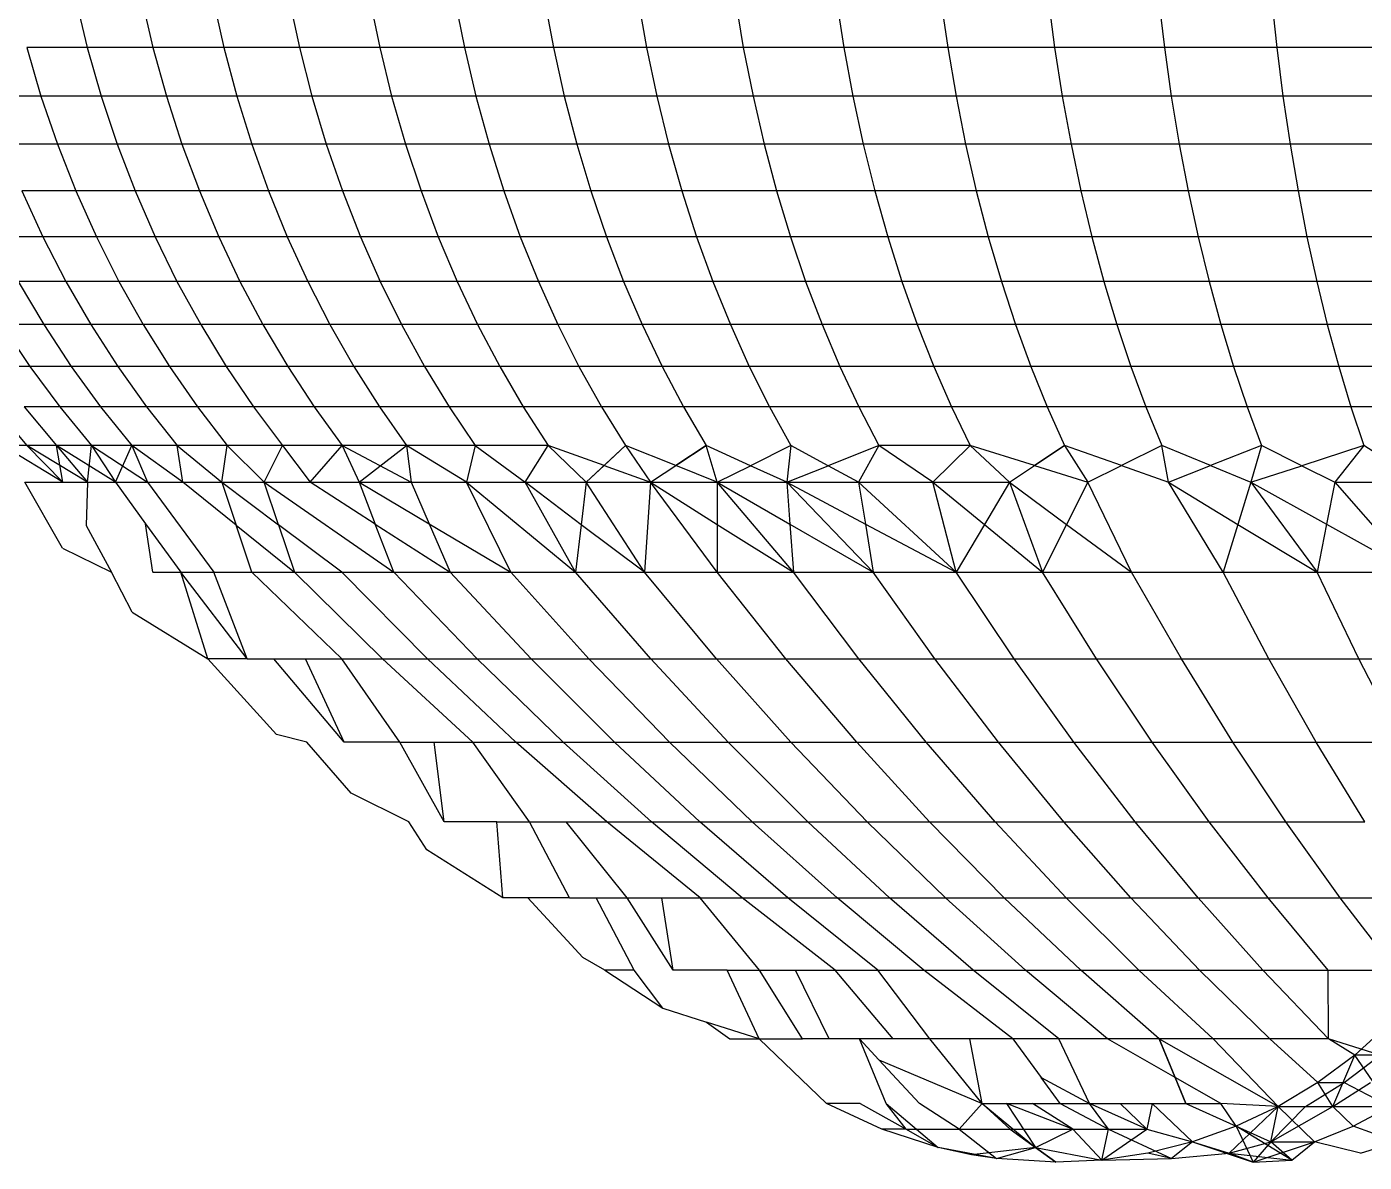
# Model space of a CAD drawing. Header units: inches. Extents: x 17 to 4615, y 5 to 3256.
# Drawn here: x 1640.395 to 1641.811, y 2594.351 to 2595.554 of the extents above; entities that cross this region are included whole.
import ezdxf

# ---------------------------------------------------------------- set-up
doc = ezdxf.new("R2010")
doc.units = ezdxf.units.IN
doc.header["$MEASUREMENT"] = 0

msp = doc.modelspace()

# ---------------------------------------------------------------- linework, layer by layer
for p, q in [((1640.4461, 2595.5842), (1640.4586, 2595.5318)), ((1640.5161, 2595.5842), (1640.5282, 2595.5318)), ((1640.5914, 2595.5842), (1640.6032, 2595.5318)), ((1640.6719, 2595.5842), (1640.6832, 2595.5318)), ((1640.7574, 2595.5842), (1640.7682, 2595.5318)), ((1640.8476, 2595.5842), (1640.8579, 2595.5318)), ((1640.9423, 2595.5842), (1640.9522, 2595.5318)), ((1641.0414, 2595.5842), (1641.0507, 2595.5318)), ((1641.1445, 2595.5842), (1641.1532, 2595.5318)), ((1641.2515, 2595.5842), (1641.2596, 2595.5318)), ((1641.362, 2595.5842), (1641.3696, 2595.5318)), ((1641.4759, 2595.5842), (1641.4828, 2595.5318)), ((1641.5928, 2595.5842), (1641.599, 2595.5318)), ((1641.7124, 2595.5842), (1641.718, 2595.5318)), ((1640.3945, 2595.5318), (1640.4096, 2595.4802)), ((1640.4586, 2595.5318), (1640.3945, 2595.5318)), ((1640.4586, 2595.5318), (1640.4733, 2595.4802)), ((1640.5282, 2595.5318), (1640.4586, 2595.5318)), ((1640.5282, 2595.5318), (1640.5425, 2595.4802)), ((1640.6032, 2595.5318), (1640.5282, 2595.5318)), ((1640.6032, 2595.5318), (1640.617, 2595.4802)), ((1640.6832, 2595.5318), (1640.6032, 2595.5318)), ((1640.6832, 2595.5318), (1640.6965, 2595.4802)), ((1640.7682, 2595.5318), (1640.6832, 2595.5318)), ((1640.7682, 2595.5318), (1640.7809, 2595.4802)), ((1640.8579, 2595.5318), (1640.7682, 2595.5318)), ((1640.8579, 2595.5318), (1640.8701, 2595.4802)), ((1640.9522, 2595.5318), (1640.8579, 2595.5318)), ((1640.9522, 2595.5318), (1640.9637, 2595.4802)), ((1641.0507, 2595.5318), (1640.9522, 2595.5318)), ((1641.0507, 2595.5318), (1641.0616, 2595.4802)), ((1641.1532, 2595.5318), (1641.0507, 2595.5318)), ((1641.1532, 2595.5318), (1641.1635, 2595.4802)), ((1641.2596, 2595.5318), (1641.1532, 2595.5318)), ((1641.2596, 2595.5318), (1641.2692, 2595.4802)), ((1641.3696, 2595.5318), (1641.2596, 2595.5318)), ((1641.3696, 2595.5318), (1641.3784, 2595.4802)), ((1641.4828, 2595.5318), (1641.3696, 2595.5318)), ((1641.4828, 2595.5318), (1641.4909, 2595.4802)), ((1641.599, 2595.5318), (1641.4828, 2595.5318)), ((1641.599, 2595.5318), (1641.6063, 2595.4802)), ((1641.718, 2595.5318), (1641.599, 2595.5318)), ((1641.718, 2595.5318), (1641.7245, 2595.4802)), ((1641.8394, 2595.5318), (1641.718, 2595.5318)), ((1640.4096, 2595.4802), (1640.3515, 2595.4802)), ((1640.4096, 2595.4802), (1640.427, 2595.4295)), ((1640.4733, 2595.4802), (1640.4096, 2595.4802)), ((1640.4733, 2595.4802), (1640.4902, 2595.4295)), ((1640.5425, 2595.4802), (1640.4733, 2595.4802)), ((1640.5425, 2595.4802), (1640.5589, 2595.4295)), ((1640.617, 2595.4802), (1640.5425, 2595.4802)), ((1640.617, 2595.4802), (1640.6328, 2595.4295)), ((1640.6965, 2595.4802), (1640.617, 2595.4802)), ((1640.6965, 2595.4802), (1640.7117, 2595.4295)), ((1640.7809, 2595.4802), (1640.6965, 2595.4802)), ((1640.7809, 2595.4802), (1640.7955, 2595.4295)), ((1640.8701, 2595.4802), (1640.7809, 2595.4802)), ((1640.8701, 2595.4802), (1640.884, 2595.4295)), ((1640.9637, 2595.4802), (1640.8701, 2595.4802)), ((1640.9637, 2595.4802), (1640.9769, 2595.4295)), ((1641.0616, 2595.4802), (1640.9637, 2595.4802)), ((1641.0616, 2595.4802), (1641.0741, 2595.4295)), ((1641.1635, 2595.4802), (1641.0616, 2595.4802)), ((1641.1635, 2595.4802), (1641.1752, 2595.4295)), ((1641.2692, 2595.4802), (1641.1635, 2595.4802)), ((1641.2692, 2595.4802), (1641.2801, 2595.4295)), ((1641.3784, 2595.4802), (1641.2692, 2595.4802)), ((1641.3784, 2595.4802), (1641.3885, 2595.4295)), ((1641.4909, 2595.4802), (1641.3784, 2595.4802)), ((1641.4909, 2595.4802), (1641.5002, 2595.4295)), ((1641.6063, 2595.4802), (1641.4909, 2595.4802)), ((1641.6063, 2595.4802), (1641.6148, 2595.4295)), ((1641.7245, 2595.4802), (1641.6063, 2595.4802)), ((1641.7245, 2595.4802), (1641.7321, 2595.4295)), ((1641.8451, 2595.4802), (1641.7245, 2595.4802)), ((1640.427, 2595.4295), (1640.3693, 2595.4295)), ((1640.427, 2595.4295), (1640.4466, 2595.3799)), ((1640.4902, 2595.4295), (1640.427, 2595.4295)), ((1640.4902, 2595.4295), (1640.5093, 2595.3799)), ((1640.5589, 2595.4295), (1640.4902, 2595.4295)), ((1640.5589, 2595.4295), (1640.5773, 2595.3799)), ((1640.6328, 2595.4295), (1640.5589, 2595.4295)), ((1640.6328, 2595.4295), (1640.6506, 2595.3799)), ((1640.7117, 2595.4295), (1640.6328, 2595.4295)), ((1640.7117, 2595.4295), (1640.7289, 2595.3799)), ((1640.7955, 2595.4295), (1640.7117, 2595.4295)), ((1640.7955, 2595.4295), (1640.812, 2595.3799)), ((1640.884, 2595.4295), (1640.7955, 2595.4295)), ((1640.884, 2595.4295), (1640.8997, 2595.3799)), ((1640.9769, 2595.4295), (1640.884, 2595.4295)), ((1640.9769, 2595.4295), (1640.9918, 2595.3799)), ((1641.0741, 2595.4295), (1640.9769, 2595.4295)), ((1641.0741, 2595.4295), (1641.0881, 2595.3799)), ((1641.1752, 2595.4295), (1641.0741, 2595.4295)), ((1641.1752, 2595.4295), (1641.1885, 2595.3799)), ((1641.2801, 2595.4295), (1641.1752, 2595.4295)), ((1641.2801, 2595.4295), (1641.2925, 2595.3799)), ((1641.3885, 2595.4295), (1641.2801, 2595.4295)), ((1641.3885, 2595.4295), (1641.3999, 2595.3799)), ((1641.5002, 2595.4295), (1641.3885, 2595.4295)), ((1641.5002, 2595.4295), (1641.5106, 2595.3799)), ((1641.6148, 2595.4295), (1641.5002, 2595.4295)), ((1641.6148, 2595.4295), (1641.6243, 2595.3799)), ((1641.7321, 2595.4295), (1641.6148, 2595.4295)), ((1641.7321, 2595.4295), (1641.7406, 2595.3799)), ((1641.8518, 2595.4295), (1641.7321, 2595.4295)), ((1640.3894, 2595.3799), (1640.4117, 2595.3315)), ((1640.4466, 2595.3799), (1640.3894, 2595.3799)), ((1640.4466, 2595.3799), (1640.4683, 2595.3315)), ((1640.5093, 2595.3799), (1640.4466, 2595.3799)), ((1640.5093, 2595.3799), (1640.5304, 2595.3315)), ((1640.5773, 2595.3799), (1640.5093, 2595.3799)), ((1640.5773, 2595.3799), (1640.5978, 2595.3315)), ((1640.6506, 2595.3799), (1640.5773, 2595.3799)), ((1640.6506, 2595.3799), (1640.6704, 2595.3315)), ((1640.7289, 2595.3799), (1640.6506, 2595.3799)), ((1640.7289, 2595.3799), (1640.7479, 2595.3315)), ((1640.812, 2595.3799), (1640.7289, 2595.3799)), ((1640.812, 2595.3799), (1640.8302, 2595.3315)), ((1640.8997, 2595.3799), (1640.812, 2595.3799)), ((1640.8997, 2595.3799), (1640.9171, 2595.3315)), ((1640.9918, 2595.3799), (1640.8997, 2595.3799)), ((1640.9918, 2595.3799), (1641.0084, 2595.3315)), ((1641.0881, 2595.3799), (1640.9918, 2595.3799)), ((1641.0881, 2595.3799), (1641.1038, 2595.3315)), ((1641.1885, 2595.3799), (1641.0881, 2595.3799)), ((1641.1885, 2595.3799), (1641.2031, 2595.3315)), ((1641.2925, 2595.3799), (1641.1885, 2595.3799)), ((1641.2925, 2595.3799), (1641.3061, 2595.3315)), ((1641.3999, 2595.3799), (1641.2925, 2595.3799)), ((1641.3999, 2595.3799), (1641.4126, 2595.3315)), ((1641.5106, 2595.3799), (1641.3999, 2595.3799)), ((1641.5106, 2595.3799), (1641.5222, 2595.3315)), ((1641.6243, 2595.3799), (1641.5106, 2595.3799)), ((1641.6243, 2595.3799), (1641.6348, 2595.3315)), ((1641.7406, 2595.3799), (1641.6243, 2595.3799)), ((1641.7406, 2595.3799), (1641.75, 2595.3315)), ((1641.8593, 2595.3799), (1641.7406, 2595.3799)), ((1640.4117, 2595.3315), (1640.3606, 2595.3315)), ((1640.4117, 2595.3315), (1640.436, 2595.2842)), ((1640.4683, 2595.3315), (1640.4117, 2595.3315)), ((1640.4683, 2595.3315), (1640.4921, 2595.2842)), ((1640.5304, 2595.3315), (1640.4683, 2595.3315)), ((1640.5304, 2595.3315), (1640.5536, 2595.2842)), ((1640.5978, 2595.3315), (1640.5304, 2595.3315)), ((1640.5978, 2595.3315), (1640.6203, 2595.2842)), ((1640.6704, 2595.3315), (1640.5978, 2595.3315)), ((1640.6704, 2595.3315), (1640.6921, 2595.2842)), ((1640.7479, 2595.3315), (1640.6704, 2595.3315)), ((1640.7479, 2595.3315), (1640.7688, 2595.2842)), ((1640.8302, 2595.3315), (1640.7479, 2595.3315)), ((1640.8302, 2595.3315), (1640.8502, 2595.2842)), ((1640.9171, 2595.3315), (1640.8302, 2595.3315)), ((1640.9171, 2595.3315), (1640.9362, 2595.2842)), ((1641.0084, 2595.3315), (1640.9171, 2595.3315)), ((1641.0084, 2595.3315), (1641.0265, 2595.2842)), ((1641.1038, 2595.3315), (1641.0084, 2595.3315)), ((1641.1038, 2595.3315), (1641.1209, 2595.2842)), ((1641.2031, 2595.3315), (1641.1038, 2595.3315)), ((1641.2031, 2595.3315), (1641.2192, 2595.2842)), ((1641.3061, 2595.3315), (1641.2031, 2595.3315)), ((1641.3061, 2595.3315), (1641.3211, 2595.2842)), ((1641.4126, 2595.3315), (1641.3061, 2595.3315)), ((1641.4126, 2595.3315), (1641.4265, 2595.2842)), ((1641.5222, 2595.3315), (1641.4126, 2595.3315)), ((1641.5222, 2595.3315), (1641.535, 2595.2842)), ((1641.6348, 2595.3315), (1641.5222, 2595.3315)), ((1641.6348, 2595.3315), (1641.6463, 2595.2842)), ((1641.75, 2595.3315), (1641.6348, 2595.3315)), ((1641.75, 2595.3315), (1641.7603, 2595.2842)), ((1641.8676, 2595.3315), (1641.75, 2595.3315)), ((1640.3855, 2595.2842), (1640.4126, 2595.2384)), ((1640.436, 2595.2842), (1640.3855, 2595.2842)), ((1640.436, 2595.2842), (1640.4625, 2595.2384)), ((1640.4921, 2595.2842), (1640.436, 2595.2842)), ((1640.4921, 2595.2842), (1640.5179, 2595.2384)), ((1640.5536, 2595.2842), (1640.4921, 2595.2842)), ((1640.5536, 2595.2842), (1640.5787, 2595.2384)), ((1640.6203, 2595.2842), (1640.5536, 2595.2842)), ((1640.6203, 2595.2842), (1640.6446, 2595.2384)), ((1640.6921, 2595.2842), (1640.6203, 2595.2842)), ((1640.6921, 2595.2842), (1640.7156, 2595.2384)), ((1640.7688, 2595.2842), (1640.6921, 2595.2842)), ((1640.7688, 2595.2842), (1640.7914, 2595.2384)), ((1640.8502, 2595.2842), (1640.7688, 2595.2842)), ((1640.8502, 2595.2842), (1640.8719, 2595.2384)), ((1640.9362, 2595.2842), (1640.8502, 2595.2842)), ((1640.9362, 2595.2842), (1640.9569, 2595.2384)), ((1641.0265, 2595.2842), (1640.9362, 2595.2842)), ((1641.0265, 2595.2842), (1641.0462, 2595.2384)), ((1641.1209, 2595.2842), (1641.0265, 2595.2842)), ((1641.1209, 2595.2842), (1641.1395, 2595.2384)), ((1641.2192, 2595.2842), (1641.1209, 2595.2842)), ((1641.2192, 2595.2842), (1641.2366, 2595.2384)), ((1641.3211, 2595.2842), (1641.2192, 2595.2842)), ((1641.3211, 2595.2842), (1641.3374, 2595.2384)), ((1641.4265, 2595.2842), (1641.3211, 2595.2842)), ((1641.4265, 2595.2842), (1641.4415, 2595.2384)), ((1641.535, 2595.2842), (1641.4265, 2595.2842)), ((1641.535, 2595.2842), (1641.5488, 2595.2384)), ((1641.6463, 2595.2842), (1641.535, 2595.2842)), ((1641.6463, 2595.2842), (1641.6589, 2595.2384)), ((1641.7603, 2595.2842), (1641.6463, 2595.2842)), ((1641.7603, 2595.2842), (1641.7715, 2595.2384)), ((1641.8767, 2595.2842), (1641.7603, 2595.2842)), ((1640.3682, 2595.2384), (1640.3979, 2595.1942)), ((1640.4126, 2595.2384), (1640.3682, 2595.2384)), ((1640.4126, 2595.2384), (1640.4417, 2595.1942)), ((1640.4625, 2595.2384), (1640.4126, 2595.2384)), ((1640.4625, 2595.2384), (1640.491, 2595.1942)), ((1640.5179, 2595.2384), (1640.4625, 2595.2384)), ((1640.5179, 2595.2384), (1640.5457, 2595.1942)), ((1640.5787, 2595.2384), (1640.5179, 2595.2384)), ((1640.5787, 2595.2384), (1640.6057, 2595.1942)), ((1640.6446, 2595.2384), (1640.5787, 2595.2384)), ((1640.6446, 2595.2384), (1640.6708, 2595.1942)), ((1640.7156, 2595.2384), (1640.6446, 2595.2384)), ((1640.7156, 2595.2384), (1640.7409, 2595.1942)), ((1640.7914, 2595.2384), (1640.7156, 2595.2384)), ((1640.7914, 2595.2384), (1640.8158, 2595.1942)), ((1640.8719, 2595.2384), (1640.7914, 2595.2384)), ((1640.8719, 2595.2384), (1640.8953, 2595.1942)), ((1640.9569, 2595.2384), (1640.8719, 2595.2384)), ((1640.9569, 2595.2384), (1640.9792, 2595.1942)), ((1641.0462, 2595.2384), (1640.9569, 2595.2384)), ((1641.0462, 2595.2384), (1641.0673, 2595.1942)), ((1641.1395, 2595.2384), (1641.0462, 2595.2384)), ((1641.1395, 2595.2384), (1641.1595, 2595.1942)), ((1641.2366, 2595.2384), (1641.1395, 2595.2384)), ((1641.2366, 2595.2384), (1641.2554, 2595.1942)), ((1641.3374, 2595.2384), (1641.2366, 2595.2384)), ((1641.3374, 2595.2384), (1641.3549, 2595.1942)), ((1641.4415, 2595.2384), (1641.3374, 2595.2384)), ((1641.4415, 2595.2384), (1641.4577, 2595.1942)), ((1641.5488, 2595.2384), (1641.4415, 2595.2384)), ((1641.5488, 2595.2384), (1641.5636, 2595.1942)), ((1641.6589, 2595.2384), (1641.5488, 2595.2384)), ((1641.6589, 2595.2384), (1641.6723, 2595.1942)), ((1641.7715, 2595.2384), (1641.6589, 2595.2384)), ((1641.7715, 2595.2384), (1641.7836, 2595.1942)), ((1641.8865, 2595.2384), (1641.7715, 2595.2384)), ((1640.3979, 2595.1942), (1640.3597, 2595.1942)), ((1640.3979, 2595.1942), (1640.4296, 2595.1515)), ((1640.4417, 2595.1942), (1640.3979, 2595.1942)), ((1640.4417, 2595.1942), (1640.4728, 2595.1515)), ((1640.491, 2595.1942), (1640.4417, 2595.1942)), ((1640.491, 2595.1942), (1640.5215, 2595.1515)), ((1640.5457, 2595.1942), (1640.491, 2595.1942)), ((1640.5457, 2595.1942), (1640.5754, 2595.1515)), ((1640.6057, 2595.1942), (1640.5457, 2595.1942)), ((1640.6057, 2595.1942), (1640.6346, 2595.1515)), ((1640.6708, 2595.1942), (1640.6057, 2595.1942)), ((1640.6708, 2595.1942), (1640.6988, 2595.1515)), ((1640.7409, 2595.1942), (1640.6708, 2595.1942)), ((1640.7409, 2595.1942), (1640.768, 2595.1515)), ((1640.8158, 2595.1942), (1640.7409, 2595.1942)), ((1640.8158, 2595.1942), (1640.8418, 2595.1515)), ((1640.8953, 2595.1942), (1640.8158, 2595.1942)), ((1640.8953, 2595.1942), (1640.9202, 2595.1515)), ((1640.9792, 2595.1942), (1640.8953, 2595.1942)), ((1640.9792, 2595.1942), (1641.003, 2595.1515)), ((1641.0673, 2595.1942), (1640.9792, 2595.1942)), ((1641.0673, 2595.1942), (1641.0899, 2595.1515)), ((1641.1595, 2595.1942), (1641.0673, 2595.1942)), ((1641.1595, 2595.1942), (1641.1808, 2595.1515)), ((1641.2554, 2595.1942), (1641.1595, 2595.1942)), ((1641.2554, 2595.1942), (1641.2755, 2595.1515)), ((1641.3549, 2595.1942), (1641.2554, 2595.1942)), ((1641.3549, 2595.1942), (1641.3736, 2595.1515)), ((1641.4577, 2595.1942), (1641.3549, 2595.1942)), ((1641.4577, 2595.1942), (1641.475, 2595.1515)), ((1641.5636, 2595.1942), (1641.4577, 2595.1942)), ((1641.5636, 2595.1942), (1641.5795, 2595.1515)), ((1641.6723, 2595.1942), (1641.5636, 2595.1942)), ((1641.6723, 2595.1942), (1641.6867, 2595.1515)), ((1641.7836, 2595.1942), (1641.6723, 2595.1942)), ((1641.7836, 2595.1942), (1641.7965, 2595.1515)), ((1641.8971, 2595.1942), (1641.7836, 2595.1942)), ((1640.3599, 2595.1515), (1640.3946, 2595.1105)), ((1640.3919, 2595.1515), (1640.4262, 2595.1105)), ((1640.4296, 2595.1515), (1640.3919, 2595.1515)), ((1640.4296, 2595.1515), (1640.4632, 2595.1105)), ((1640.4728, 2595.1515), (1640.4296, 2595.1515)), ((1640.4728, 2595.1515), (1640.5058, 2595.1105)), ((1640.5215, 2595.1515), (1640.4728, 2595.1515)), ((1640.5215, 2595.1515), (1640.5538, 2595.1105)), ((1640.5754, 2595.1515), (1640.5215, 2595.1515)), ((1640.5754, 2595.1515), (1640.6069, 2595.1105)), ((1640.6346, 2595.1515), (1640.5754, 2595.1515)), ((1640.6346, 2595.1515), (1640.6653, 2595.1105)), ((1640.6988, 2595.1515), (1640.6346, 2595.1515)), ((1640.6988, 2595.1515), (1640.7285, 2595.1105)), ((1640.768, 2595.1515), (1640.6988, 2595.1515)), ((1640.768, 2595.1515), (1640.7966, 2595.1105)), ((1640.8418, 2595.1515), (1640.768, 2595.1515)), ((1640.8418, 2595.1515), (1640.8694, 2595.1105)), ((1640.9202, 2595.1515), (1640.8418, 2595.1515)), ((1640.9202, 2595.1515), (1640.9467, 2595.1105)), ((1641.003, 2595.1515), (1640.9202, 2595.1515)), ((1641.003, 2595.1515), (1641.0283, 2595.1105)), ((1641.0899, 2595.1515), (1641.003, 2595.1515)), ((1641.0899, 2595.1515), (1641.1139, 2595.1105)), ((1641.1808, 2595.1515), (1641.0899, 2595.1515)), ((1641.1808, 2595.1515), (1641.2035, 2595.1105)), ((1641.2755, 2595.1515), (1641.1808, 2595.1515)), ((1641.2755, 2595.1515), (1641.2968, 2595.1105)), ((1641.3736, 2595.1515), (1641.2755, 2595.1515)), ((1641.3736, 2595.1515), (1641.3935, 2595.1105)), ((1641.475, 2595.1515), (1641.3736, 2595.1515)), ((1641.475, 2595.1515), (1641.4934, 2595.1105)), ((1641.5795, 2595.1515), (1641.475, 2595.1515)), ((1641.5795, 2595.1515), (1641.5964, 2595.1105)), ((1641.6867, 2595.1515), (1641.5795, 2595.1515)), ((1641.6867, 2595.1515), (1641.702, 2595.1105)), ((1641.7965, 2595.1515), (1641.6867, 2595.1515)), ((1641.7965, 2595.1515), (1641.8102, 2595.1105)), ((1641.9085, 2595.1515), (1641.7965, 2595.1515)), ((1640.3946, 2595.1105), (1640.3687, 2595.1105)), ((1640.4327, 2595.0714), (1640.3687, 2595.1105)), ((1640.4262, 2595.1105), (1640.3946, 2595.1105)), ((1640.3946, 2595.1105), (1640.4327, 2595.0714)), ((1640.4587, 2595.0714), (1640.3946, 2595.1105)), ((1640.4632, 2595.1105), (1640.4262, 2595.1105)), ((1640.4262, 2595.1105), (1640.4587, 2595.0714)), ((1640.4886, 2595.0714), (1640.4262, 2595.1105)), ((1640.4327, 2595.0714), (1640.4262, 2595.1105)), ((1640.4587, 2595.0714), (1640.4632, 2595.1105)), ((1640.5058, 2595.1105), (1640.4632, 2595.1105)), ((1640.4632, 2595.1105), (1640.4886, 2595.0714)), ((1640.4632, 2595.1105), (1640.5224, 2595.0714)), ((1640.4886, 2595.0714), (1640.5058, 2595.1105)), ((1640.5538, 2595.1105), (1640.5058, 2595.1105)), ((1640.5058, 2595.1105), (1640.5224, 2595.0714)), ((1640.5599, 2595.0714), (1640.5058, 2595.1105)), ((1640.6069, 2595.1105), (1640.5538, 2595.1105)), ((1640.5538, 2595.1105), (1640.6011, 2595.0714)), ((1640.5599, 2595.0714), (1640.5538, 2595.1105)), ((1640.6011, 2595.0714), (1640.6069, 2595.1105)), ((1640.6653, 2595.1105), (1640.6069, 2595.1105)), ((1640.646, 2595.0714), (1640.6069, 2595.1105)), ((1640.646, 2595.0714), (1640.6653, 2595.1105)), ((1640.7285, 2595.1105), (1640.6653, 2595.1105)), ((1640.6653, 2595.1105), (1640.6945, 2595.0714)), ((1640.6945, 2595.0714), (1640.7285, 2595.1105)), ((1640.7966, 2595.1105), (1640.7285, 2595.1105)), ((1640.7285, 2595.1105), (1640.7464, 2595.0714)), ((1640.7285, 2595.1105), (1640.8017, 2595.0714)), ((1640.7464, 2595.0714), (1640.7966, 2595.1105)), ((1640.8694, 2595.1105), (1640.7966, 2595.1105)), ((1640.7966, 2595.1105), (1640.8017, 2595.0714)), ((1640.8603, 2595.0714), (1640.7966, 2595.1105)), ((1640.8694, 2595.1105), (1640.8603, 2595.0714)), ((1640.9467, 2595.1105), (1640.8694, 2595.1105)), ((1640.8694, 2595.1105), (1640.9221, 2595.0714)), ((1640.9221, 2595.0714), (1640.9467, 2595.1105)), ((1640.9467, 2595.1105), (1640.987, 2595.0714)), ((1641.0058, 2595.0891), (1640.9467, 2595.1105)), ((1640.987, 2595.0714), (1641.0283, 2595.1105)), ((1641.0283, 2595.1105), (1641.0058, 2595.0891)), ((1641.0283, 2595.1105), (1641.0549, 2595.0714)), ((1641.0816, 2595.0891), (1641.0283, 2595.1105)), ((1641.0549, 2595.0714), (1641.1139, 2595.1105)), ((1641.1139, 2595.1105), (1641.0816, 2595.0891)), ((1641.1257, 2595.0714), (1641.1139, 2595.1105)), ((1641.1608, 2595.089), (1641.1139, 2595.1105)), ((1641.2035, 2595.1105), (1641.1608, 2595.089)), ((1641.2035, 2595.1105), (1641.1992, 2595.0714)), ((1641.243, 2595.0889), (1641.2035, 2595.1105)), ((1641.2968, 2595.1105), (1641.243, 2595.0889)), ((1641.2968, 2595.1105), (1641.2753, 2595.0714)), ((1641.3935, 2595.1105), (1641.2968, 2595.1105)), ((1641.3539, 2595.0714), (1641.2968, 2595.1105)), ((1641.3539, 2595.0714), (1641.3935, 2595.1105)), ((1641.3935, 2595.1105), (1641.4349, 2595.0714)), ((1641.4615, 2595.0891), (1641.3935, 2595.1105)), ((1641.4349, 2595.0714), (1641.4934, 2595.1105)), ((1641.4934, 2595.1105), (1641.4615, 2595.0891)), ((1641.4934, 2595.1105), (1641.5181, 2595.0714)), ((1641.5535, 2595.0891), (1641.4934, 2595.1105)), ((1641.5964, 2595.1105), (1641.5535, 2595.0891)), ((1641.6033, 2595.0714), (1641.5964, 2595.1105)), ((1641.6479, 2595.0891), (1641.5964, 2595.1105)), ((1641.702, 2595.1105), (1641.6479, 2595.0891)), ((1641.702, 2595.1105), (1641.6905, 2595.0714)), ((1641.7445, 2595.089), (1641.702, 2595.1105)), ((1641.8102, 2595.1105), (1641.7445, 2595.089)), ((1641.8102, 2595.1105), (1641.7795, 2595.0714)), ((1641.8701, 2595.0714), (1641.8102, 2595.1105)), ((1640.987, 2595.0714), (1641.0058, 2595.0891)), ((1641.0058, 2595.0891), (1641.0549, 2595.0714)), ((1641.1257, 2595.0714), (1641.0816, 2595.0891)), ((1641.1257, 2595.0714), (1641.1608, 2595.089)), ((1641.1992, 2595.0714), (1641.1608, 2595.089)), ((1641.1992, 2595.0714), (1641.243, 2595.0889)), ((1641.2753, 2595.0714), (1641.243, 2595.0889)), ((1641.4349, 2595.0714), (1641.4615, 2595.0891)), ((1641.4615, 2595.0891), (1641.5181, 2595.0714)), ((1641.5181, 2595.0714), (1641.5535, 2595.0891)), ((1641.5535, 2595.0891), (1641.6033, 2595.0714)), ((1641.6033, 2595.0714), (1641.6479, 2595.0891)), ((1641.6479, 2595.0891), (1641.6905, 2595.0714)), ((1641.6905, 2595.0714), (1641.7445, 2595.089)), ((1641.7445, 2595.089), (1641.7795, 2595.0714)), ((1640.4323, 2595.0018), (1640.3924, 2595.0714)), ((1640.3924, 2595.0714), (1640.4327, 2595.0714)), ((1640.4327, 2595.0714), (1640.4587, 2595.0714)), ((1640.4587, 2595.0714), (1640.4576, 2595.0256)), ((1640.4587, 2595.0714), (1640.4886, 2595.0714)), ((1640.4886, 2595.0714), (1640.5224, 2595.0714)), ((1640.4886, 2595.0714), (1640.5204, 2595.0275)), ((1640.5224, 2595.0714), (1640.5599, 2595.0714)), ((1640.5224, 2595.0714), (1640.5927, 2594.9761)), ((1640.5599, 2595.0714), (1640.6011, 2595.0714)), ((1640.6163, 2595.0259), (1640.5599, 2595.0714)), ((1640.6011, 2595.0714), (1640.646, 2595.0714)), ((1640.6011, 2595.0714), (1640.6163, 2595.0259)), ((1640.6011, 2595.0714), (1640.6611, 2595.0264)), ((1640.646, 2595.0714), (1640.7832, 2594.9761)), ((1640.646, 2595.0714), (1640.6945, 2595.0714)), ((1640.6611, 2595.0264), (1640.646, 2595.0714)), ((1640.6945, 2595.0714), (1640.7464, 2595.0714)), ((1640.7635, 2595.0271), (1640.6945, 2595.0714)), ((1640.7464, 2595.0714), (1640.8017, 2595.0714)), ((1640.7464, 2595.0714), (1640.7635, 2595.0271)), ((1640.7464, 2595.0714), (1640.8207, 2595.0273)), ((1640.8017, 2595.0714), (1640.8603, 2595.0714)), ((1640.8017, 2595.0714), (1640.8207, 2595.0273)), ((1640.9071, 2594.9761), (1640.8603, 2595.0714)), ((1640.8603, 2595.0714), (1640.9757, 2594.9761)), ((1640.8603, 2595.0714), (1640.9221, 2595.0714)), ((1640.9221, 2595.0714), (1640.987, 2595.0714)), ((1640.9757, 2594.9761), (1640.9221, 2595.0714)), ((1640.9817, 2595.0265), (1640.9221, 2595.0714)), ((1640.987, 2595.0714), (1640.9817, 2595.0265)), ((1641.0486, 2594.9761), (1640.987, 2595.0714)), ((1640.987, 2595.0714), (1641.0549, 2595.0714)), ((1641.0549, 2595.0714), (1641.0486, 2594.9761)), ((1641.1255, 2594.9761), (1641.0549, 2595.0714)), ((1641.0549, 2595.0714), (1641.1257, 2595.0714)), ((1641.0549, 2595.0714), (1641.1256, 2595.0269)), ((1641.1257, 2595.0714), (1641.1256, 2595.0269)), ((1641.2062, 2594.9761), (1641.1257, 2595.0714)), ((1641.1257, 2595.0714), (1641.1992, 2595.0714)), ((1641.1257, 2595.0714), (1641.2025, 2595.027)), ((1641.1992, 2595.0714), (1641.2907, 2594.9761)), ((1641.1992, 2595.0714), (1641.2753, 2595.0714)), ((1641.1992, 2595.0714), (1641.2825, 2595.0272)), ((1641.1992, 2595.0714), (1641.2025, 2595.027)), ((1641.2753, 2595.0714), (1641.3787, 2594.9761)), ((1641.2753, 2595.0714), (1641.3539, 2595.0714)), ((1641.2753, 2595.0714), (1641.2825, 2595.0272)), ((1641.3787, 2594.9761), (1641.3539, 2595.0714)), ((1641.3539, 2595.0714), (1641.4349, 2595.0714)), ((1641.3539, 2595.0714), (1641.4084, 2595.0266)), ((1641.4349, 2595.0714), (1641.4084, 2595.0266)), ((1641.4349, 2595.0714), (1641.4699, 2594.9761)), ((1641.4349, 2595.0714), (1641.4955, 2595.0267)), ((1641.5181, 2595.0714), (1641.4955, 2595.0267)), ((1641.5641, 2594.9761), (1641.5181, 2595.0714)), ((1641.6611, 2594.9761), (1641.6033, 2595.0714)), ((1641.6033, 2595.0714), (1641.6768, 2595.0269)), ((1641.6905, 2595.0714), (1641.6768, 2595.0269)), ((1641.6905, 2595.0714), (1641.7608, 2594.9761)), ((1641.6905, 2595.0714), (1641.7708, 2595.027)), ((1641.7795, 2595.0714), (1641.7708, 2595.027)), ((1641.7795, 2595.0714), (1641.8628, 2594.9761)), ((1641.7795, 2595.0714), (1641.8701, 2595.0714)), ((1640.4576, 2595.0256), (1640.4844, 2594.9761)), ((1640.5204, 2595.0275), (1640.5577, 2594.9761)), ((1640.528, 2594.9761), (1640.5204, 2595.0275)), ((1640.6328, 2594.9761), (1640.6163, 2595.0259)), ((1640.6163, 2595.0259), (1640.678, 2594.9761)), ((1640.7282, 2594.9761), (1640.6611, 2595.0264)), ((1640.6611, 2595.0264), (1640.678, 2594.9761)), ((1640.7832, 2594.9761), (1640.7635, 2595.0271)), ((1640.7635, 2595.0271), (1640.8428, 2594.9761)), ((1640.8207, 2595.0273), (1640.9071, 2594.9761)), ((1640.8207, 2595.0273), (1640.8428, 2594.9761)), ((1640.9817, 2595.0265), (1640.9757, 2594.9761)), ((1641.0486, 2594.9761), (1640.9817, 2595.0265)), ((1641.1256, 2595.0269), (1641.1255, 2594.9761)), ((1641.1256, 2595.0269), (1641.2062, 2594.9761)), ((1641.2025, 2595.027), (1641.2907, 2594.9761)), ((1641.2025, 2595.027), (1641.2062, 2594.9761)), ((1641.2825, 2595.0272), (1641.3787, 2594.9761)), ((1641.2825, 2595.0272), (1641.2907, 2594.9761)), ((1641.4084, 2595.0266), (1641.3787, 2594.9761)), ((1641.4084, 2595.0266), (1641.4699, 2594.9761)), ((1641.4955, 2595.0267), (1641.4699, 2594.9761)), ((1641.4955, 2595.0267), (1641.5641, 2594.9761)), ((1641.6768, 2595.0269), (1641.6611, 2594.9761)), ((1641.6768, 2595.0269), (1641.7608, 2594.9761)), ((1641.7708, 2595.027), (1641.7608, 2594.9761)), ((1641.7708, 2595.027), (1641.8628, 2594.9761)), ((1640.4323, 2595.0018), (1640.4844, 2594.9761)), ((1640.5063, 2594.934), (1640.4844, 2594.9761)), ((1640.528, 2594.9761), (1640.5577, 2594.9761)), ((1640.5577, 2594.9761), (1640.5927, 2594.9761)), ((1640.6278, 2594.8845), (1640.5577, 2594.9761)), ((1640.5863, 2594.8845), (1640.5577, 2594.9761)), ((1640.5927, 2594.9761), (1640.6328, 2594.9761)), ((1640.6278, 2594.8845), (1640.5927, 2594.9761)), ((1640.6328, 2594.9761), (1640.678, 2594.9761)), ((1640.728, 2594.8845), (1640.6328, 2594.9761)), ((1640.678, 2594.9761), (1640.7282, 2594.9761)), ((1640.7711, 2594.8845), (1640.678, 2594.9761)), ((1640.7282, 2594.9761), (1640.7832, 2594.9761)), ((1640.819, 2594.8845), (1640.7282, 2594.9761)), ((1640.7832, 2594.9761), (1640.8428, 2594.9761)), ((1640.8715, 2594.8845), (1640.7832, 2594.9761)), ((1640.8428, 2594.9761), (1640.9071, 2594.9761)), ((1640.9285, 2594.8845), (1640.8428, 2594.9761)), ((1640.9071, 2594.9761), (1640.9757, 2594.9761)), ((1640.9898, 2594.8845), (1640.9071, 2594.9761)), ((1640.9757, 2594.9761), (1641.0486, 2594.9761)), ((1641.0553, 2594.8845), (1640.9757, 2594.9761)), ((1641.0486, 2594.9761), (1641.1255, 2594.9761)), ((1641.1249, 2594.8845), (1641.0486, 2594.9761)), ((1641.1255, 2594.9761), (1641.2062, 2594.9761)), ((1641.1983, 2594.8845), (1641.1255, 2594.9761)), ((1641.2062, 2594.9761), (1641.2907, 2594.9761)), ((1641.2754, 2594.8845), (1641.2062, 2594.9761)), ((1641.2907, 2594.9761), (1641.3787, 2594.9761)), ((1641.3561, 2594.8845), (1641.2907, 2594.9761)), ((1641.3787, 2594.9761), (1641.4699, 2594.9761)), ((1641.44, 2594.8845), (1641.3787, 2594.9761)), ((1641.4699, 2594.9761), (1641.5641, 2594.9761)), ((1641.5271, 2594.8845), (1641.4699, 2594.9761)), ((1641.5641, 2594.9761), (1641.6611, 2594.9761)), ((1641.617, 2594.8845), (1641.5641, 2594.9761)), ((1641.6611, 2594.9761), (1641.7608, 2594.9761)), ((1641.7097, 2594.8845), (1641.6611, 2594.9761)), ((1641.7608, 2594.9761), (1641.8628, 2594.9761)), ((1641.8048, 2594.8845), (1641.7608, 2594.9761)), ((1640.5063, 2594.934), (1640.5863, 2594.8845)), ((1640.6591, 2594.8042), (1640.5863, 2594.8845)), ((1640.6278, 2594.8845), (1640.5863, 2594.8845)), ((1640.6278, 2594.8845), (1640.6562, 2594.8845)), ((1640.6562, 2594.8845), (1640.6896, 2594.8845)), ((1640.7307, 2594.7964), (1640.6562, 2594.8845)), ((1640.6896, 2594.8845), (1640.728, 2594.8845)), ((1640.7307, 2594.7964), (1640.6896, 2594.8845)), ((1640.728, 2594.8845), (1640.7711, 2594.8845)), ((1640.7895, 2594.7964), (1640.728, 2594.8845)), ((1640.7711, 2594.8845), (1640.819, 2594.8845)), ((1640.867, 2594.7964), (1640.7711, 2594.8845)), ((1640.819, 2594.8845), (1640.8715, 2594.8845)), ((1640.9125, 2594.7964), (1640.819, 2594.8845)), ((1640.8715, 2594.8845), (1640.9285, 2594.8845)), ((1640.9625, 2594.7964), (1640.8715, 2594.8845)), ((1640.9285, 2594.8845), (1640.9898, 2594.8845)), ((1641.0167, 2594.7964), (1640.9285, 2594.8845)), ((1640.9898, 2594.8845), (1641.0553, 2594.8845)), ((1641.075, 2594.7964), (1640.9898, 2594.8845)), ((1641.0553, 2594.8845), (1641.1249, 2594.8845)), ((1641.1373, 2594.7964), (1641.0553, 2594.8845)), ((1641.1249, 2594.8845), (1641.1983, 2594.8845)), ((1641.2034, 2594.7964), (1641.1249, 2594.8845)), ((1641.1983, 2594.8845), (1641.2754, 2594.8845)), ((1641.2733, 2594.7964), (1641.1983, 2594.8845)), ((1641.2754, 2594.8845), (1641.3561, 2594.8845)), ((1641.3467, 2594.7964), (1641.2754, 2594.8845)), ((1641.3561, 2594.8845), (1641.44, 2594.8845)), ((1641.4233, 2594.7964), (1641.3561, 2594.8845)), ((1641.44, 2594.8845), (1641.5271, 2594.8845)), ((1641.5032, 2594.7964), (1641.44, 2594.8845)), ((1641.5271, 2594.8845), (1641.617, 2594.8845)), ((1641.586, 2594.7964), (1641.5271, 2594.8845)), ((1641.617, 2594.8845), (1641.7097, 2594.8845)), ((1641.6716, 2594.7964), (1641.617, 2594.8845)), ((1641.7097, 2594.8845), (1641.8048, 2594.8845)), ((1641.7597, 2594.7964), (1641.7097, 2594.8845)), ((1641.8048, 2594.8845), (1641.9022, 2594.8845)), ((1641.8502, 2594.7964), (1641.8048, 2594.8845)), ((1640.6912, 2594.7964), (1640.6591, 2594.8042)), ((1640.738, 2594.7422), (1640.6912, 2594.7964)), ((1640.7895, 2594.7964), (1640.7307, 2594.7964)), ((1640.7895, 2594.7964), (1640.826, 2594.7964)), ((1640.8365, 2594.712), (1640.7895, 2594.7964)), ((1640.826, 2594.7964), (1640.867, 2594.7964)), ((1640.8365, 2594.712), (1640.826, 2594.7964)), ((1640.867, 2594.7964), (1640.9125, 2594.7964)), ((1640.9267, 2594.712), (1640.867, 2594.7964)), ((1640.9125, 2594.7964), (1640.9625, 2594.7964)), ((1641.0087, 2594.712), (1640.9125, 2594.7964)), ((1640.9625, 2594.7964), (1641.0167, 2594.7964)), ((1641.056, 2594.712), (1640.9625, 2594.7964)), ((1641.0167, 2594.7964), (1641.075, 2594.7964)), ((1641.1073, 2594.712), (1641.0167, 2594.7964)), ((1641.075, 2594.7964), (1641.1373, 2594.7964)), ((1641.1626, 2594.712), (1641.075, 2594.7964)), ((1641.1373, 2594.7964), (1641.2034, 2594.7964)), ((1641.2216, 2594.712), (1641.1373, 2594.7964)), ((1641.2034, 2594.7964), (1641.2733, 2594.7964)), ((1641.2843, 2594.712), (1641.2034, 2594.7964)), ((1641.2733, 2594.7964), (1641.3467, 2594.7964)), ((1641.3504, 2594.712), (1641.2733, 2594.7964)), ((1641.3467, 2594.7964), (1641.4233, 2594.7964)), ((1641.4199, 2594.712), (1641.3467, 2594.7964)), ((1641.4233, 2594.7964), (1641.5032, 2594.7964)), ((1641.4925, 2594.712), (1641.4233, 2594.7964)), ((1641.5032, 2594.7964), (1641.586, 2594.7964)), ((1641.5682, 2594.712), (1641.5032, 2594.7964)), ((1641.586, 2594.7964), (1641.6716, 2594.7964)), ((1641.6466, 2594.712), (1641.586, 2594.7964)), ((1641.6716, 2594.7964), (1641.7597, 2594.7964)), ((1641.7276, 2594.712), (1641.6716, 2594.7964)), ((1641.7597, 2594.7964), (1641.8502, 2594.7964)), ((1641.8111, 2594.712), (1641.7597, 2594.7964)), ((1640.7991, 2594.712), (1640.738, 2594.7422)), ((1640.8183, 2594.6822), (1640.7991, 2594.712)), ((1640.8922, 2594.712), (1640.8365, 2594.712)), ((1640.8922, 2594.712), (1640.9267, 2594.712)), ((1640.8987, 2594.6314), (1640.8922, 2594.712)), ((1640.9267, 2594.712), (1640.9656, 2594.712)), ((1640.9692, 2594.6314), (1640.9267, 2594.712)), ((1640.9656, 2594.712), (1641.0087, 2594.712)), ((1641.0301, 2594.6314), (1640.9656, 2594.712)), ((1641.0087, 2594.712), (1641.056, 2594.712)), ((1641.1074, 2594.6314), (1641.0087, 2594.712)), ((1641.056, 2594.712), (1641.1073, 2594.712)), ((1641.152, 2594.6314), (1641.056, 2594.712)), ((1641.1073, 2594.712), (1641.1626, 2594.712)), ((1641.2004, 2594.6314), (1641.1073, 2594.712)), ((1641.1626, 2594.712), (1641.2216, 2594.712)), ((1641.2525, 2594.6314), (1641.1626, 2594.712)), ((1641.2216, 2594.712), (1641.2843, 2594.712)), ((1641.3081, 2594.6314), (1641.2216, 2594.712)), ((1641.2843, 2594.712), (1641.3504, 2594.712)), ((1641.3672, 2594.6314), (1641.2843, 2594.712)), ((1641.3504, 2594.712), (1641.4199, 2594.712)), ((1641.4295, 2594.6314), (1641.3504, 2594.712)), ((1641.4199, 2594.712), (1641.4925, 2594.712)), ((1641.495, 2594.6314), (1641.4199, 2594.712)), ((1641.4925, 2594.712), (1641.5682, 2594.712)), ((1641.5635, 2594.6314), (1641.4925, 2594.712)), ((1641.5682, 2594.712), (1641.6466, 2594.712)), ((1641.6348, 2594.6314), (1641.5682, 2594.712)), ((1641.6466, 2594.712), (1641.7276, 2594.712)), ((1641.7088, 2594.6314), (1641.6466, 2594.712)), ((1641.7276, 2594.712), (1641.8111, 2594.712)), ((1641.7851, 2594.6314), (1641.7276, 2594.712)), ((1640.8987, 2594.6314), (1640.8183, 2594.6822)), ((1640.9252, 2594.6314), (1640.8987, 2594.6314)), ((1640.9692, 2594.6314), (1640.9252, 2594.6314)), ((1640.9834, 2594.5684), (1640.9252, 2594.6314)), ((1640.9692, 2594.6314), (1640.9975, 2594.6314)), ((1640.9975, 2594.6314), (1641.0301, 2594.6314)), ((1641.0376, 2594.5547), (1640.9975, 2594.6314)), ((1641.0301, 2594.6314), (1641.0668, 2594.6314)), ((1641.0788, 2594.5547), (1641.0301, 2594.6314)), ((1641.0668, 2594.6314), (1641.1074, 2594.6314)), ((1641.0788, 2594.5547), (1641.0668, 2594.6314)), ((1641.1074, 2594.6314), (1641.152, 2594.6314)), ((1641.1703, 2594.5547), (1641.1074, 2594.6314)), ((1641.152, 2594.6314), (1641.2004, 2594.6314)), ((1641.2503, 2594.5547), (1641.152, 2594.6314)), ((1641.2004, 2594.6314), (1641.2525, 2594.6314)), ((1641.2957, 2594.5547), (1641.2004, 2594.6314)), ((1641.2525, 2594.6314), (1641.3081, 2594.6314)), ((1641.3445, 2594.5547), (1641.2525, 2594.6314)), ((1641.3081, 2594.6314), (1641.3672, 2594.6314)), ((1641.3967, 2594.5547), (1641.3081, 2594.6314)), ((1641.3672, 2594.6314), (1641.4295, 2594.6314)), ((1641.4521, 2594.5547), (1641.3672, 2594.6314)), ((1641.4295, 2594.6314), (1641.495, 2594.6314)), ((1641.5105, 2594.5547), (1641.4295, 2594.6314)), ((1641.495, 2594.6314), (1641.5635, 2594.6314)), ((1641.572, 2594.5547), (1641.495, 2594.6314)), ((1641.5635, 2594.6314), (1641.6348, 2594.6314)), ((1641.6362, 2594.5547), (1641.5635, 2594.6314)), ((1641.6348, 2594.6314), (1641.7088, 2594.6314)), ((1641.7031, 2594.5547), (1641.6348, 2594.6314)), ((1641.7088, 2594.6314), (1641.7851, 2594.6314)), ((1641.7724, 2594.5547), (1641.7088, 2594.6314)), ((1641.7851, 2594.6314), (1641.8638, 2594.6314)), ((1641.8441, 2594.5547), (1641.7851, 2594.6314)), ((1641.0065, 2594.5547), (1640.9834, 2594.5684)), ((1641.0065, 2594.5547), (1641.068, 2594.5146)), ((1641.0376, 2594.5547), (1641.0065, 2594.5547)), ((1641.068, 2594.5146), (1641.0376, 2594.5547)), ((1641.136, 2594.5547), (1641.0788, 2594.5547)), ((1641.136, 2594.5547), (1641.1703, 2594.5547)), ((1641.1699, 2594.482), (1641.136, 2594.5547)), ((1641.1703, 2594.5547), (1641.2085, 2594.5547)), ((1641.2158, 2594.482), (1641.1703, 2594.5547)), ((1641.2085, 2594.5547), (1641.2503, 2594.5547)), ((1641.2442, 2594.482), (1641.2085, 2594.5547)), ((1641.2503, 2594.5547), (1641.2957, 2594.5547)), ((1641.3118, 2594.482), (1641.2503, 2594.5547)), ((1641.2957, 2594.5547), (1641.3445, 2594.5547)), ((1641.3508, 2594.482), (1641.2957, 2594.5547)), ((1641.3445, 2594.5547), (1641.3967, 2594.5547)), ((1641.4386, 2594.482), (1641.3445, 2594.5547)), ((1641.3967, 2594.5547), (1641.4521, 2594.5547)), ((1641.4873, 2594.482), (1641.3967, 2594.5547)), ((1641.4521, 2594.5547), (1641.5105, 2594.5547)), ((1641.5389, 2594.482), (1641.4521, 2594.5547)), ((1641.5105, 2594.5547), (1641.572, 2594.5547)), ((1641.5934, 2594.482), (1641.5105, 2594.5547)), ((1641.572, 2594.5547), (1641.6362, 2594.5547)), ((1641.6507, 2594.482), (1641.572, 2594.5547)), ((1641.6362, 2594.5547), (1641.7031, 2594.5547)), ((1641.7106, 2594.482), (1641.6362, 2594.5547)), ((1641.7031, 2594.5547), (1641.7724, 2594.5547)), ((1641.7729, 2594.482), (1641.7031, 2594.5547)), ((1641.7724, 2594.5547), (1641.8441, 2594.5547)), ((1641.7729, 2594.482), (1641.7724, 2594.5547)), ((1641.068, 2594.5146), (1641.1142, 2594.4998)), ((1641.1142, 2594.4998), (1641.139, 2594.482)), ((1641.1699, 2594.482), (1641.1142, 2594.4998)), ((1641.8371, 2594.4979), (1641.8008, 2594.4649)), ((1641.139, 2594.482), (1641.1699, 2594.482)), ((1641.2412, 2594.4135), (1641.1699, 2594.482)), ((1641.1699, 2594.482), (1641.2158, 2594.482)), ((1641.2442, 2594.482), (1641.2158, 2594.482)), ((1641.2763, 2594.482), (1641.2442, 2594.482)), ((1641.3118, 2594.482), (1641.2763, 2594.482)), ((1641.2763, 2594.482), (1641.2968, 2594.4598)), ((1641.3045, 2594.4135), (1641.2763, 2594.482)), ((1641.3508, 2594.482), (1641.3118, 2594.482)), ((1641.3931, 2594.482), (1641.3508, 2594.482)), ((1641.4062, 2594.4135), (1641.3508, 2594.482)), ((1641.4386, 2594.482), (1641.3931, 2594.482)), ((1641.4062, 2594.4135), (1641.3931, 2594.482)), ((1641.4873, 2594.482), (1641.4386, 2594.482)), ((1641.4386, 2594.482), (1641.4685, 2594.4412)), ((1641.5389, 2594.482), (1641.4873, 2594.482)), ((1641.5196, 2594.4135), (1641.4873, 2594.482)), ((1641.5934, 2594.482), (1641.5389, 2594.482)), ((1641.6103, 2594.4412), (1641.5389, 2594.482)), ((1641.6507, 2594.482), (1641.5934, 2594.482)), ((1641.5934, 2594.482), (1641.7194, 2594.4104)), ((1641.5934, 2594.482), (1641.6218, 2594.4135)), ((1641.6103, 2594.4412), (1641.5934, 2594.482)), ((1641.7106, 2594.482), (1641.6507, 2594.482)), ((1641.7194, 2594.4104), (1641.6507, 2594.482)), ((1641.7729, 2594.482), (1641.7106, 2594.482)), ((1641.7106, 2594.482), (1641.7614, 2594.4357)), ((1641.8276, 2594.4649), (1641.7729, 2594.482)), ((1641.8008, 2594.4649), (1641.7729, 2594.482)), ((1641.8008, 2594.4649), (1641.7614, 2594.4357)), ((1641.7774, 2594.4104), (1641.8008, 2594.4649)), ((1641.7894, 2594.4357), (1641.8276, 2594.4649)), ((1641.8276, 2594.4649), (1641.8008, 2594.4649)), ((1641.8379, 2594.4104), (1641.8008, 2594.4649)), ((1641.2968, 2594.4598), (1641.4062, 2594.4135)), ((1641.2968, 2594.4598), (1641.3396, 2594.4135)), ((1641.4887, 2594.4135), (1641.4685, 2594.4412)), ((1641.4685, 2594.4412), (1641.5196, 2594.4135)), ((1641.6589, 2594.4135), (1641.6103, 2594.4412)), ((1641.6218, 2594.4135), (1641.6103, 2594.4412)), ((1641.7614, 2594.4357), (1641.7194, 2594.4104)), ((1641.7485, 2594.4104), (1641.7894, 2594.4357)), ((1641.7614, 2594.4357), (1641.7894, 2594.4357)), ((1641.7774, 2594.4104), (1641.7614, 2594.4357)), ((1641.7774, 2594.4104), (1641.8171, 2594.4357)), ((1641.7894, 2594.4357), (1641.8379, 2594.4104)), ((1641.2998, 2594.3866), (1641.2412, 2594.4135)), ((1641.2769, 2594.4135), (1641.2412, 2594.4135)), ((1641.2769, 2594.4135), (1641.3257, 2594.3866)), ((1641.3045, 2594.4135), (1641.3596, 2594.3672)), ((1641.3257, 2594.3866), (1641.3045, 2594.4135)), ((1641.3819, 2594.3866), (1641.3396, 2594.4135)), ((1641.3819, 2594.3866), (1641.4062, 2594.4135)), ((1641.4062, 2594.4135), (1641.4625, 2594.3672)), ((1641.4358, 2594.3866), (1641.4062, 2594.4135)), ((1641.4062, 2594.4135), (1641.432, 2594.4135)), ((1641.432, 2594.4135), (1641.4625, 2594.3672)), ((1641.5022, 2594.3866), (1641.432, 2594.4135)), ((1641.432, 2594.4135), (1641.4595, 2594.4135)), ((1641.4595, 2594.4135), (1641.4887, 2594.4135)), ((1641.5022, 2594.3866), (1641.4595, 2594.4135)), ((1641.4887, 2594.4135), (1641.5398, 2594.3866)), ((1641.4887, 2594.4135), (1641.5196, 2594.4135)), ((1641.5804, 2594.3866), (1641.5196, 2594.4135)), ((1641.5196, 2594.4135), (1641.5521, 2594.4135)), ((1641.5398, 2594.3866), (1641.5196, 2594.4135)), ((1641.5521, 2594.4135), (1641.5804, 2594.3866)), ((1641.5521, 2594.4135), (1641.5862, 2594.4135)), ((1641.5862, 2594.4135), (1641.5804, 2594.3866)), ((1641.5862, 2594.4135), (1641.6289, 2594.3729)), ((1641.5862, 2594.4135), (1641.6218, 2594.4135)), ((1641.6218, 2594.4135), (1641.6751, 2594.3895)), ((1641.6218, 2594.4135), (1641.6589, 2594.4135)), ((1641.7194, 2594.4104), (1641.6589, 2594.4135)), ((1641.6751, 2594.3895), (1641.6589, 2594.4135)), ((1641.7194, 2594.4104), (1641.6677, 2594.361)), ((1641.7194, 2594.4104), (1641.6751, 2594.3895)), ((1641.7117, 2594.3729), (1641.7485, 2594.4104)), ((1641.7117, 2594.3729), (1641.7774, 2594.4104)), ((1641.7117, 2594.3729), (1641.7194, 2594.4104)), ((1641.7194, 2594.4104), (1641.7485, 2594.4104)), ((1641.7194, 2594.4104), (1641.758, 2594.3729)), ((1641.7194, 2594.4104), (1641.7774, 2594.4104)), ((1641.7485, 2594.4104), (1641.7774, 2594.4104)), ((1641.7774, 2594.4104), (1641.7988, 2594.3895)), ((1641.7774, 2594.4104), (1641.8379, 2594.4104)), ((1641.7988, 2594.3895), (1641.8379, 2594.4104)), ((1641.3596, 2594.3672), (1641.2998, 2594.3866)), ((1641.3257, 2594.3866), (1641.2998, 2594.3866)), ((1641.3257, 2594.3866), (1641.3596, 2594.3672)), ((1641.3257, 2594.3866), (1641.3819, 2594.3866)), ((1641.3819, 2594.3866), (1641.4213, 2594.3554)), ((1641.3819, 2594.3866), (1641.4358, 2594.3866)), ((1641.4358, 2594.3866), (1641.484, 2594.3514)), ((1641.4358, 2594.3866), (1641.4625, 2594.3672)), ((1641.4358, 2594.3866), (1641.5022, 2594.3866)), ((1641.4625, 2594.3672), (1641.5022, 2594.3866)), ((1641.5022, 2594.3866), (1641.5329, 2594.3538)), ((1641.5022, 2594.3866), (1641.5398, 2594.3866)), ((1641.5329, 2594.3538), (1641.5398, 2594.3866)), ((1641.5329, 2594.3538), (1641.5804, 2594.3866)), ((1641.5398, 2594.3866), (1641.6065, 2594.3554)), ((1641.5398, 2594.3866), (1641.5804, 2594.3866)), ((1641.5804, 2594.3866), (1641.6289, 2594.3729)), ((1641.6751, 2594.3895), (1641.6289, 2594.3729)), ((1641.6751, 2594.3895), (1641.6931, 2594.3514)), ((1641.7339, 2594.3538), (1641.6751, 2594.3895)), ((1641.6751, 2594.3895), (1641.7117, 2594.3729)), ((1641.758, 2594.3729), (1641.7988, 2594.3895)), ((1641.845, 2594.3729), (1641.7988, 2594.3895)), ((1641.4213, 2594.3554), (1641.3596, 2594.3672)), ((1641.3949, 2594.3591), (1641.3596, 2594.3672)), ((1641.4625, 2594.3672), (1641.3949, 2594.3591)), ((1641.4213, 2594.3554), (1641.4625, 2594.3672)), ((1641.4625, 2594.3672), (1641.5329, 2594.3538)), ((1641.484, 2594.3514), (1641.4625, 2594.3672)), ((1641.6289, 2594.3729), (1641.5814, 2594.361)), ((1641.6289, 2594.3729), (1641.6065, 2594.3554)), ((1641.6289, 2594.3729), (1641.6677, 2594.361)), ((1641.6289, 2594.3729), (1641.6931, 2594.3514)), ((1641.6677, 2594.361), (1641.7117, 2594.3729)), ((1641.6931, 2594.3514), (1641.758, 2594.3729)), ((1641.7117, 2594.3729), (1641.6931, 2594.3514)), ((1641.7117, 2594.3729), (1641.758, 2594.3729)), ((1641.7339, 2594.3538), (1641.7117, 2594.3729)), ((1641.7339, 2594.3538), (1641.758, 2594.3729)), ((1641.8068, 2594.361), (1641.758, 2594.3729)), ((1641.8068, 2594.361), (1641.845, 2594.3729)), ((1641.4213, 2594.3554), (1641.3949, 2594.3591)), ((1641.484, 2594.3514), (1641.4213, 2594.3554)), ((1641.5329, 2594.3538), (1641.484, 2594.3514)), ((1641.5814, 2594.361), (1641.5329, 2594.3538)), ((1641.5329, 2594.3538), (1641.6065, 2594.3554)), ((1641.6065, 2594.3554), (1641.5814, 2594.361)), ((1641.6065, 2594.3554), (1641.6677, 2594.361)), ((1641.6931, 2594.3514), (1641.6677, 2594.361)), ((1641.6677, 2594.361), (1641.7339, 2594.3538)), ((1641.6931, 2594.3514), (1641.7339, 2594.3538))]:
    msp.add_line(p, q)

doc.saveas('drawing.dxf')
